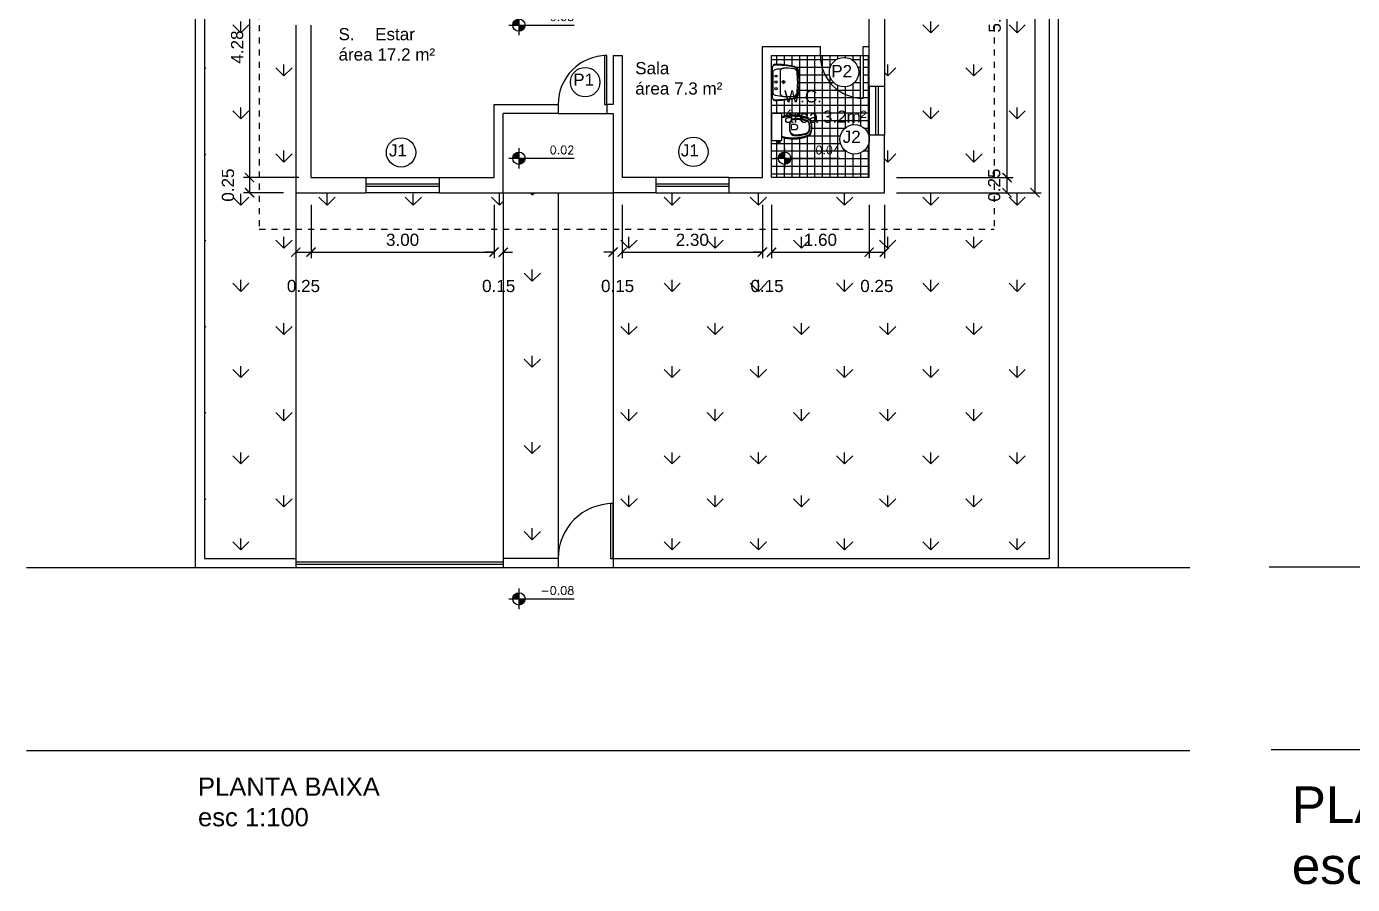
# Model space of a CAD drawing. Header units: inches. Extents: x -3 to 192, y -7 to 80.
# Drawn here: x 10.47 to 32.21, y 7.55 to 21.62 of the extents above; entities that cross this region are included whole.
import ezdxf
from ezdxf.enums import TextEntityAlignment as Align

# ---------------------------------------------------------------- set-up
doc = ezdxf.new("R2010")
doc.units = ezdxf.units.IN
doc.header["$LTSCALE"] = 0.001
doc.header["$MEASUREMENT"] = 0
doc.linetypes.add('HIDDEN2', pattern=[0.1875, 0.125, -0.0625])
for name, color, linetype in [('ESQUADRIAS', 3, 'Continuous'), ('HACHURA', 251, 'Continuous'), ('MOBILIÁRIO', 1, 'Continuous'), ('PAREDES', 4, 'Continuous'), ('PISO', 2, 'Continuous'), ('PROJEÇÕES', 253, 'HIDDEN2'), ('SIMBOLOS', 1, 'Continuous'), ('TEXTOS E COTAS', 251, 'Continuous'), ('VEGETAÇÃO', 90, 'Continuous')]:
    doc.layers.add(name, color=color, linetype=linetype)
doc.styles.add('1 100 ANATOÇÕES', font='arial.ttf', dxfattribs={"height": 0.2})
doc.styles.add('1 100 TITULOS', font='arial.ttf', dxfattribs={"height": 0.3})
doc.styles.add('1 200 TÍTULOS', font='arial.ttf', dxfattribs={"height": 0.6})
doc.styles.add('ROMANS', font='romans')
doc.styles.get("Standard").update_dxf_attribs({"font": 'arial.ttf'})
doc.dimstyles.new('1 100 COTAS', dxfattribs={"dimtxt": 0.2, "dimasz": 0.15, "dimexe": 0.1, "dimexo": 0.2, "dimgap": 0.1, "dimtad": 1, "dimzin": 0, "dimdsep": 46, "dimtxsty": 'Standard', "dimblk": 'ARCHTICK', "dimcen": 0.09, "dimadec": 0, "dimazin": 0, "dimtfac": 1, "dimtofl": 0, "dimtmove": 2, "dimatfit": 3, "dimfxl": 1, "dimtolj": 1, "dimtzin": 0, "dimarcsym": 0})
pattern_1 = [(90, (-56.72496, -61.91794), (-0.7071068, 0.7071068), [0.1875, -1.2267136]), (45, (-56.725, -61.9179), (-0.707107, 0.707107), [0.1875, -0.8125]), (135, (-56.725, -61.9179), (-0.707107, -0.707107), [0.1875, -0.8125])]

# ---------------------------------------------------------------- blocks, each defined once
blk = doc.blocks.new('VasoSanitario_planta')
for points in [[(-22.2, -10.9), (-22.2, -12), (-23.6, -12), (-23.6, -11.7), (-25.2, -11.7), (-25.2, -13.5), (-25.2, -15.3), (-23.6, -15.3), (-23.6, -15.1), (-22.2, -15.1), (-22.2, -16.9, 0.333509), (-21, -18.4, 0.059373), (-20.5, -18.5), (0, -18.5)], [(22.2, -10.9), (22.2, -3.2, 0.327853), (20.7, -1.5, 0.087637), (20.4, -1.5), (0, -1.5), (-20.4, -1.5, 0.087637), (-20.7, -1.5, 0.327853), (-22.2, -3.2), (-22.2, -10.9)], [(-16.7, -18.5, -0.003882), (-17.6, -22, 0.024258), (-19, -30, 0.02486), (-19.5, -35, 0.033324), (-19.4, -40, 0.02486), (-19.1, -44, 0.012268), (-18.4, -49, 0.015806), (-17.3, -54, 0.026699), (-15.7, -59, 0.021919), (-14.9, -61, 0.174675), (-10, -65.9, 0.045452), (-7, -66.8, 0.022856), (-5.7, -67.1, 0.041289), (-3, -67.5, 0.052091), (-2.3, -67.6, 0.04333), (0, -67.6, 0.04333), (2.3, -67.6, 0.052091), (3, -67.5, 0.041289), (5.7, -67.1, 0.022856), (7, -66.8, 0.045452), (10, -65.9, 0.174675), (14.9, -61, 0.021919), (15.7, -59, 0.026699), (17.3, -54, 0.015806), (18.4, -49, 0.012268), (19.1, -44, 0.02486), (19.4, -40, 0.033324), (19.5, -35, 0.02486), (19, -30, 0.024258), (17.6, -22, -0.003882), (16.7, -18.5)], [(15.5, -18.8, 0.003849), (16.5, -22.3, -0.027799), (18, -31.3, -0.018883), (18.3, -35.1, -0.033646), (18.2, -39.9, -0.016781), (18, -42.6, -0.015438), (17.2, -48.8, -0.023716), (15.4, -56.1, -0.013571), (14.6, -58.6, -0.02186), (13.9, -60.5, -0.173345), (9.5, -64.8, -0.045814), (6.7, -65.6, -0.024058), (5.5, -65.9, -0.042614), (2.9, -66.3, -0.066108), (2.3, -66.4, -0.047154), (0, -66.4, -0.047154), (-2.3, -66.4, -0.066108), (-2.9, -66.3, -0.042614), (-5.5, -65.9, -0.024058), (-6.7, -65.6, -0.045814), (-9.5, -64.8, -0.173345), (-13.9, -60.5, -0.02186), (-14.6, -58.6, -0.013571), (-15.4, -56.1, -0.023716), (-17.2, -48.8, -0.015438), (-18, -42.6, -0.016781), (-18.2, -39.9, -0.033646), (-18.3, -35.1, -0.018883), (-18, -31.3, -0.027799), (-16.5, -22.3, 0.003849), (-15.5, -18.8)], [(0, -18.5), (20.5, -18.5, 0.059373), (21, -18.4, 0.333509), (22.2, -16.9), (22.2, -15.1), (22.2, -12), (22.2, -10.9)]]:
    blk.add_lwpolyline(points, format="xyb")
for points in [[(-23.6, -12), (-23.6, -13.5), (-23.6, -15.1)], [(-22.2, -12), (-22.2, -15.1)]]:
    blk.add_lwpolyline(points)
for points in [[(0, -30.6, 0.041331), (-6.1, -31.1, 0.129345), (-10.4, -32.8, 0.234638), (-14, -40, 0.044666), (-13.2, -50.1, 0.031515), (-11.4, -58.1, 0.151063), (-9.5, -61.4, 0.148094), (-5.9, -63.4, 0.031073), (-4.5, -63.6, 0.035055), (0, -64.1, 0.035055), (4.5, -63.6, 0.031073), (5.9, -63.4, 0.148094), (9.5, -61.4, 0.151063), (11.4, -58.1, 0.031515), (13.2, -50.1, 0.044666), (14, -40, 0.234638), (10.4, -32.8, 0.129345), (6.1, -31.1, 0.041331)], [(0, -31.5, -0.041434), (5.9, -32, -0.129651), (9.8, -33.5, -0.234583), (13.2, -40.1, -0.044678), (12.3, -49.9, -0.031614), (10.6, -57.8, -0.152477), (8.9, -60.7, -0.148725), (5.6, -62.5, -0.031624), (4.3, -62.7, -0.035113), (0, -63.1, -0.035113), (-4.3, -62.7, -0.031624), (-5.6, -62.5, -0.148725), (-8.9, -60.7, -0.152477), (-10.6, -57.8, -0.031614), (-12.3, -49.9, -0.044678), (-13.2, -40.1, -0.234583), (-9.8, -33.5, -0.129651), (-5.9, -32, -0.041434)], [(-4, -40.6, 0.164444), (-3.2, -43, 0.245936), (0, -44.5, 0.245936), (3.2, -43, 0.164444), (4, -40.6), (4, -34.1, 0.108885), (-4, -34.1)]]:
    blk.add_lwpolyline(points, format="xyb", close=True)
blk = doc.blocks.new('Pia_Planta')
blk.add_line((-25.2, 0), (25.2, 0))
for points in [[(-25.2, 0, 0.411609), (-29.7, -3.6, 0.050169), (-26.2, -34.9, 0.03482), (-25.7, -36.7, 0.269359), (-17.9, -43.1, 0.079469), (17.9, -43.1, 0.269359)], [(-25.2, 0, 0.391636), (-28.5, -3.3, 0.05065), (-25.1, -34.6, 0.046576), (-24.4, -36.8, 0.252091), (-17.7, -42, 0.080492), (17.7, -42, 0.252091), (24.4, -36.8, 0.046576), (25.1, -34.6, 0.05065), (28.5, -3.3, 0.391636), (25.2, 0, 0.022867)], [(17.9, -43.1, 0.269359), (25.7, -36.7, 0.03482), (26.2, -34.9, 0.050169), (29.7, -3.6, 0.411609), (25.2, 0)], [(-23.2, -17.7, -0.035069), (-21.4, -4.7, -0.343125), (-16.7, -0.8), (0.7, -0.8), (16.7, -0.8, -0.343125), (21.4, -4.7, -0.035069), (23.2, -17.7)]]:
    blk.add_lwpolyline(points, format="xyb")
blk.add_lwpolyline([(17.2, -40, 0.038545), (17.7, -39.9, 0.286674), (22.4, -34.6, 0.05967), (23.2, -17.7, 0.383108), (17.2, -12.1), (0.7, -12.1), (-17.2, -12.1, 0.383108), (-23.2, -17.7, 0.05967), (-22.4, -34.6, 0.286674), (-17.7, -39.9, 0.038545), (-17.2, -40, 0.062705)], format="xyb", close=True)
for centre, radius in [((-10.3, -5.5), 1.75), ((0.7, -18), 2.25), ((0.7, -5.5), 1.75), ((0.7, -18), 1.18), ((10.3, -5.5), 1.75)]:
    blk.add_circle(centre, radius)
blk = doc.blocks.new('Cota002')
at = {"layer": 'SIMBOLOS'}
for p, q in [((-0.25, 0), (1.35, 0)), ((0, 0.25), (0, -0.25))]:
    blk.add_line(p, q, dxfattribs=at)
at = {"layer": 'SIMBOLOS', "const_width": 0.15}
for points in [[(0, 0.075, 0.414214), (-0.075, 0, 1)], [(0, -0.075, 0.414214), (0.075, 0, 1)]]:
    blk.add_lwpolyline(points, format="xyb", dxfattribs=at)
at = {"layer": 'SIMBOLOS'}
blk.add_circle((0, 0), 0.15, dxfattribs=at)
at = {"layer": 'SIMBOLOS', "color": 7, "style": 'ROMANS'}
blk.add_attdef('COTA', text='', height=0.2, dxfattribs=at).set_placement((1.35, 0.104), align=Align.RIGHT)
blk = doc.blocks.new('_ArchTick')
at = {"color": 0, "linetype": 'ByBlock', "const_width": 0.15}
blk.add_lwpolyline([(-0.5, -0.5), (0.5, 0.5)], dxfattribs=at)
blk = doc.blocks.new('*D24')
at = {"layer": 'Defpoints', "color": 0, "transparency": 16777216}
for p in [(24.539, 19.147), (26.549, 19.147), (24.539, 18.897)]:
    blk.add_point(p, dxfattribs=at)
at = {"layer": 'TEXTOS E COTAS', "color": 0, "lineweight": -2, "transparency": 16777216}
for p, q in [((24.739, 19.147), (26.649, 19.147)), ((26.549, 18.897), (26.549, 19.147)), ((24.739, 18.897), (26.649, 18.897))]:
    blk.add_line(p, q, dxfattribs=at)
at = {"layer": 'TEXTOS E COTAS', "color": 0, "lineweight": -2, "transparency": 16777216, "xscale": 0.15, "yscale": 0.15, "zscale": 0.15}
for p, rotation in [((26.549, 19.147), 90), ((26.549, 18.897), 270)]:
    blk.add_blockref('_ArchTick', p, dxfattribs=dict(at, rotation=rotation))
at = {"layer": 'TEXTOS E COTAS', "color": 0, "transparency": 16777216, "insert": (26.339, 19.022), "char_height": 0.2, "attachment_point": 5, "rotation": 90}
blk.add_mtext('\\A1;0.25', dxfattribs=at)
blk = doc.blocks.new('*D25')
at = {"layer": 'Defpoints', "color": 0, "transparency": 16777216}
for p in [(25.739, 24.446), (26.549, 24.446), (24.539, 19.147)]:
    blk.add_point(p, dxfattribs=at)
at = {"layer": 'TEXTOS E COTAS', "color": 0, "lineweight": -2, "transparency": 16777216}
for p, q in [((25.939, 24.446), (26.649, 24.446)), ((26.549, 19.147), (26.549, 24.446)), ((24.739, 19.147), (26.649, 19.147))]:
    blk.add_line(p, q, dxfattribs=at)
at = {"layer": 'TEXTOS E COTAS', "color": 0, "lineweight": -2, "transparency": 16777216, "xscale": 0.15, "yscale": 0.15, "zscale": 0.15}
for p, rotation in [((26.549, 24.446), 90), ((26.549, 19.147), 270)]:
    blk.add_blockref('_ArchTick', p, dxfattribs=dict(at, rotation=rotation))
at = {"layer": 'TEXTOS E COTAS', "color": 0, "transparency": 16777216, "insert": (26.347, 21.796), "char_height": 0.2, "attachment_point": 5, "rotation": 90}
blk.add_mtext('\\A1;5.30', dxfattribs=at)
blk = doc.blocks.new('*D35')
at = {"layer": 'Defpoints', "color": 0, "transparency": 16777216}
for p in [(25.739, 27.646), (27.008, 27.646), (24.539, 18.897)]:
    blk.add_point(p, dxfattribs=at)
at = {"layer": 'TEXTOS E COTAS', "color": 0, "lineweight": -2, "transparency": 16777216}
for p, q in [((25.939, 27.646), (27.108, 27.646)), ((27.008, 18.897), (27.008, 27.646)), ((24.739, 18.897), (27.108, 18.897))]:
    blk.add_line(p, q, dxfattribs=at)
at = {"layer": 'TEXTOS E COTAS', "color": 0, "lineweight": -2, "transparency": 16777216, "xscale": 0.15, "yscale": 0.15, "zscale": 0.15}
for p, rotation in [((27.008, 27.646), 90), ((27.008, 18.897), 270)]:
    blk.add_blockref('_ArchTick', p, dxfattribs=dict(at, rotation=rotation))
at = {"layer": 'TEXTOS E COTAS', "color": 0, "transparency": 16777216, "insert": (26.806, 23.271), "char_height": 0.2, "attachment_point": 5, "rotation": 90}
blk.add_mtext('\\A1;8.75', dxfattribs=at)
blk = doc.blocks.new('*D37')
at = {"layer": 'Defpoints', "color": 0, "transparency": 16777216}
for p in [(14.889, 23.427), (14.129, 19.147), (15.139, 19.147)]:
    blk.add_point(p, dxfattribs=at)
at = {"layer": 'TEXTOS E COTAS', "color": 0, "lineweight": -2, "transparency": 16777216}
for p, q in [((14.689, 23.427), (14.029, 23.427)), ((14.129, 23.427), (14.129, 19.147)), ((14.939, 19.147), (14.029, 19.147))]:
    blk.add_line(p, q, dxfattribs=at)
at = {"layer": 'TEXTOS E COTAS', "color": 0, "lineweight": -2, "transparency": 16777216, "xscale": 0.15, "yscale": 0.15, "zscale": 0.15}
for p, rotation in [((14.129, 23.427), 90), ((14.129, 19.147), 270)]:
    blk.add_blockref('_ArchTick', p, dxfattribs=dict(at, rotation=rotation))
at = {"layer": 'TEXTOS E COTAS', "color": 0, "transparency": 16777216, "insert": (13.927, 21.287), "char_height": 0.2, "attachment_point": 5, "rotation": 90}
blk.add_mtext('\\A1;4.28', dxfattribs=at)
blk = doc.blocks.new('*D38')
at = {"layer": 'Defpoints', "color": 0, "transparency": 16777216}
for p in [(15.139, 19.147), (14.129, 18.897), (14.889, 18.897)]:
    blk.add_point(p, dxfattribs=at)
at = {"layer": 'TEXTOS E COTAS', "color": 0, "lineweight": -2, "transparency": 16777216}
for p, q in [((14.939, 19.147), (14.029, 19.147)), ((14.129, 19.147), (14.129, 18.897)), ((14.689, 18.897), (14.029, 18.897))]:
    blk.add_line(p, q, dxfattribs=at)
at = {"layer": 'TEXTOS E COTAS', "color": 0, "lineweight": -2, "transparency": 16777216, "xscale": 0.15, "yscale": 0.15, "zscale": 0.15}
for p, rotation in [((14.129, 19.147), 90), ((14.129, 18.897), 270)]:
    blk.add_blockref('_ArchTick', p, dxfattribs=dict(at, rotation=rotation))
at = {"layer": 'TEXTOS E COTAS', "color": 0, "transparency": 16777216, "insert": (13.777, 19.022), "char_height": 0.2, "attachment_point": 5, "rotation": 90}
blk.add_mtext('\\A1;0.25', dxfattribs=at)
blk = doc.blocks.new('*D39')
at = {"layer": 'Defpoints', "color": 0, "transparency": 16777216}
for p in [(14.889, 18.897), (15.139, 18.897), (15.139, 17.922)]:
    blk.add_point(p, dxfattribs=at)
at = {"layer": 'TEXTOS E COTAS', "color": 0, "lineweight": -2, "transparency": 16777216}
for p, q in [((14.889, 18.697), (14.889, 17.822)), ((15.139, 18.697), (15.139, 17.822)), ((14.889, 17.922), (15.139, 17.922))]:
    blk.add_line(p, q, dxfattribs=at)
at = {"layer": 'TEXTOS E COTAS', "color": 0, "lineweight": -2, "transparency": 16777216, "xscale": 0.15, "yscale": 0.15, "zscale": 0.15, "rotation": 180}
blk.add_blockref('_ArchTick', (14.889, 17.922), dxfattribs=at)
at = {"layer": 'TEXTOS E COTAS', "color": 0, "lineweight": -2, "transparency": 16777216, "xscale": 0.15, "yscale": 0.15, "zscale": 0.15}
blk.add_blockref('_ArchTick', (15.139, 17.922), dxfattribs=at)
at = {"layer": 'TEXTOS E COTAS', "color": 0, "transparency": 16777216, "insert": (15.014, 17.366), "char_height": 0.2, "attachment_point": 5}
blk.add_mtext('\\A1;0.25', dxfattribs=at)
blk = doc.blocks.new('*D40')
at = {"layer": 'Defpoints', "color": 0, "transparency": 16777216}
for p in [(15.139, 18.897), (18.139, 18.897), (18.139, 17.922)]:
    blk.add_point(p, dxfattribs=at)
at = {"layer": 'TEXTOS E COTAS', "color": 0, "lineweight": -2, "transparency": 16777216}
for p, q in [((15.139, 18.697), (15.139, 17.822)), ((18.139, 18.697), (18.139, 17.822)), ((15.139, 17.922), (18.139, 17.922))]:
    blk.add_line(p, q, dxfattribs=at)
at = {"layer": 'TEXTOS E COTAS', "color": 0, "lineweight": -2, "transparency": 16777216, "xscale": 0.15, "yscale": 0.15, "zscale": 0.15, "rotation": 180}
blk.add_blockref('_ArchTick', (15.139, 17.922), dxfattribs=at)
at = {"layer": 'TEXTOS E COTAS', "color": 0, "lineweight": -2, "transparency": 16777216, "xscale": 0.15, "yscale": 0.15, "zscale": 0.15}
blk.add_blockref('_ArchTick', (18.139, 17.922), dxfattribs=at)
at = {"layer": 'TEXTOS E COTAS', "color": 0, "transparency": 16777216, "insert": (16.639, 18.124), "char_height": 0.2, "attachment_point": 5}
blk.add_mtext('\\A1;3.00', dxfattribs=at)
blk = doc.blocks.new('*D41')
at = {"layer": 'Defpoints', "color": 0, "transparency": 16777216}
for p in [(18.139, 18.897), (18.289, 18.897), (18.289, 17.922)]:
    blk.add_point(p, dxfattribs=at)
at = {"layer": 'TEXTOS E COTAS', "color": 0, "lineweight": -2, "transparency": 16777216}
for p, q in [((18.139, 18.697), (18.139, 17.822)), ((18.289, 18.697), (18.289, 17.822)), ((18.139, 17.922), (17.989, 17.922)), ((18.289, 17.922), (18.439, 17.922))]:
    blk.add_line(p, q, dxfattribs=at)
at = {"layer": 'TEXTOS E COTAS', "color": 0, "lineweight": -2, "transparency": 16777216, "xscale": 0.15, "yscale": 0.15, "zscale": 0.15}
blk.add_blockref('_ArchTick', (18.139, 17.922), dxfattribs=at)
at = {"layer": 'TEXTOS E COTAS', "color": 0, "lineweight": -2, "transparency": 16777216, "xscale": 0.15, "yscale": 0.15, "zscale": 0.15, "rotation": 180}
blk.add_blockref('_ArchTick', (18.289, 17.922), dxfattribs=at)
at = {"layer": 'TEXTOS E COTAS', "color": 0, "transparency": 16777216, "insert": (18.214, 17.366), "char_height": 0.2, "attachment_point": 5}
blk.add_mtext('\\A1;0.15', dxfattribs=at)
blk = doc.blocks.new('*D42')
at = {"layer": 'Defpoints', "color": 0, "transparency": 16777216}
for p in [(20.089, 18.897), (20.239, 18.897), (20.089, 17.922)]:
    blk.add_point(p, dxfattribs=at)
at = {"layer": 'TEXTOS E COTAS', "color": 0, "lineweight": -2, "transparency": 16777216}
for p, q in [((20.089, 18.697), (20.089, 17.822)), ((20.239, 18.697), (20.239, 17.822)), ((20.089, 17.922), (19.939, 17.922)), ((20.239, 17.922), (20.389, 17.922))]:
    blk.add_line(p, q, dxfattribs=at)
at = {"layer": 'TEXTOS E COTAS', "color": 0, "lineweight": -2, "transparency": 16777216, "xscale": 0.15, "yscale": 0.15, "zscale": 0.15}
blk.add_blockref('_ArchTick', (20.089, 17.922), dxfattribs=at)
at = {"layer": 'TEXTOS E COTAS', "color": 0, "lineweight": -2, "transparency": 16777216, "xscale": 0.15, "yscale": 0.15, "zscale": 0.15, "rotation": 180}
blk.add_blockref('_ArchTick', (20.239, 17.922), dxfattribs=at)
at = {"layer": 'TEXTOS E COTAS', "color": 0, "transparency": 16777216, "insert": (20.164, 17.366), "char_height": 0.2, "attachment_point": 5}
blk.add_mtext('\\A1;0.15', dxfattribs=at)
blk = doc.blocks.new('*D43')
at = {"layer": 'Defpoints', "color": 0, "transparency": 16777216}
for p in [(20.089, 18.897), (20.239, 18.897), (20.239, 17.922)]:
    blk.add_point(p, dxfattribs=at)
at = {"layer": 'TEXTOS E COTAS', "color": 0, "lineweight": -2, "transparency": 16777216}
for p, q in [((20.089, 18.697), (20.089, 17.822)), ((20.239, 18.697), (20.239, 17.822)), ((20.089, 17.922), (19.939, 17.922)), ((20.239, 17.922), (20.389, 17.922))]:
    blk.add_line(p, q, dxfattribs=at)
at = {"layer": 'TEXTOS E COTAS', "color": 0, "lineweight": -2, "transparency": 16777216, "xscale": 0.15, "yscale": 0.15, "zscale": 0.15}
blk.add_blockref('_ArchTick', (20.089, 17.922), dxfattribs=at)
at = {"layer": 'TEXTOS E COTAS', "color": 0, "lineweight": -2, "transparency": 16777216, "xscale": 0.15, "yscale": 0.15, "zscale": 0.15, "rotation": 180}
blk.add_blockref('_ArchTick', (20.239, 17.922), dxfattribs=at)
at = {"layer": 'TEXTOS E COTAS', "color": 0, "transparency": 16777216, "insert": (20.164, 17.366), "char_height": 0.2, "attachment_point": 5}
blk.add_mtext('\\A1;0.15', dxfattribs=at)
blk = doc.blocks.new('*D44')
at = {"layer": 'Defpoints', "color": 0, "transparency": 16777216}
for p in [(20.239, 18.897), (22.539, 18.897), (22.539, 17.922)]:
    blk.add_point(p, dxfattribs=at)
at = {"layer": 'TEXTOS E COTAS', "color": 0, "lineweight": -2, "transparency": 16777216}
for p, q in [((20.239, 18.697), (20.239, 17.822)), ((22.539, 18.697), (22.539, 17.822)), ((20.239, 17.922), (22.539, 17.922))]:
    blk.add_line(p, q, dxfattribs=at)
at = {"layer": 'TEXTOS E COTAS', "color": 0, "lineweight": -2, "transparency": 16777216, "xscale": 0.15, "yscale": 0.15, "zscale": 0.15, "rotation": 180}
blk.add_blockref('_ArchTick', (20.239, 17.922), dxfattribs=at)
at = {"layer": 'TEXTOS E COTAS', "color": 0, "lineweight": -2, "transparency": 16777216, "xscale": 0.15, "yscale": 0.15, "zscale": 0.15}
blk.add_blockref('_ArchTick', (22.539, 17.922), dxfattribs=at)
at = {"layer": 'TEXTOS E COTAS', "color": 0, "transparency": 16777216, "insert": (21.389, 18.124), "char_height": 0.2, "attachment_point": 5}
blk.add_mtext('\\A1;2.30', dxfattribs=at)
blk = doc.blocks.new('*D45')
at = {"layer": 'Defpoints', "color": 0, "transparency": 16777216}
for p in [(22.539, 18.897), (22.689, 18.897), (22.689, 17.922)]:
    blk.add_point(p, dxfattribs=at)
at = {"layer": 'TEXTOS E COTAS', "color": 0, "lineweight": -2, "transparency": 16777216}
for p, q in [((22.539, 18.697), (22.539, 17.822)), ((22.689, 18.697), (22.689, 17.822)), ((22.539, 17.922), (22.389, 17.922)), ((22.689, 17.922), (22.839, 17.922))]:
    blk.add_line(p, q, dxfattribs=at)
at = {"layer": 'TEXTOS E COTAS', "color": 0, "lineweight": -2, "transparency": 16777216, "xscale": 0.15, "yscale": 0.15, "zscale": 0.15}
blk.add_blockref('_ArchTick', (22.539, 17.922), dxfattribs=at)
at = {"layer": 'TEXTOS E COTAS', "color": 0, "lineweight": -2, "transparency": 16777216, "xscale": 0.15, "yscale": 0.15, "zscale": 0.15, "rotation": 180}
blk.add_blockref('_ArchTick', (22.689, 17.922), dxfattribs=at)
at = {"layer": 'TEXTOS E COTAS', "color": 0, "transparency": 16777216, "insert": (22.614, 17.366), "char_height": 0.2, "attachment_point": 5}
blk.add_mtext('\\A1;0.15', dxfattribs=at)
blk = doc.blocks.new('*D46')
at = {"layer": 'Defpoints', "color": 0, "transparency": 16777216}
for p in [(22.689, 18.897), (24.289, 18.897), (24.289, 17.922)]:
    blk.add_point(p, dxfattribs=at)
at = {"layer": 'TEXTOS E COTAS', "color": 0, "lineweight": -2, "transparency": 16777216}
for p, q in [((22.689, 18.697), (22.689, 17.822)), ((24.289, 18.697), (24.289, 17.822)), ((22.689, 17.922), (24.289, 17.922))]:
    blk.add_line(p, q, dxfattribs=at)
at = {"layer": 'TEXTOS E COTAS', "color": 0, "lineweight": -2, "transparency": 16777216, "xscale": 0.15, "yscale": 0.15, "zscale": 0.15, "rotation": 180}
blk.add_blockref('_ArchTick', (22.689, 17.922), dxfattribs=at)
at = {"layer": 'TEXTOS E COTAS', "color": 0, "lineweight": -2, "transparency": 16777216, "xscale": 0.15, "yscale": 0.15, "zscale": 0.15}
blk.add_blockref('_ArchTick', (24.289, 17.922), dxfattribs=at)
at = {"layer": 'TEXTOS E COTAS', "color": 0, "transparency": 16777216, "insert": (23.489, 18.124), "char_height": 0.2, "attachment_point": 5}
blk.add_mtext('\\A1;1.60', dxfattribs=at)
blk = doc.blocks.new('*D47')
at = {"layer": 'Defpoints', "color": 0, "transparency": 16777216}
for p in [(24.289, 18.897), (24.539, 18.897), (24.539, 17.922)]:
    blk.add_point(p, dxfattribs=at)
at = {"layer": 'TEXTOS E COTAS', "color": 0, "lineweight": -2, "transparency": 16777216}
for p, q in [((24.289, 18.697), (24.289, 17.822)), ((24.539, 18.697), (24.539, 17.822)), ((24.289, 17.922), (24.539, 17.922))]:
    blk.add_line(p, q, dxfattribs=at)
at = {"layer": 'TEXTOS E COTAS', "color": 0, "lineweight": -2, "transparency": 16777216, "xscale": 0.15, "yscale": 0.15, "zscale": 0.15, "rotation": 180}
blk.add_blockref('_ArchTick', (24.289, 17.922), dxfattribs=at)
at = {"layer": 'TEXTOS E COTAS', "color": 0, "lineweight": -2, "transparency": 16777216, "xscale": 0.15, "yscale": 0.15, "zscale": 0.15}
blk.add_blockref('_ArchTick', (24.539, 17.922), dxfattribs=at)
at = {"layer": 'TEXTOS E COTAS', "color": 0, "transparency": 16777216, "insert": (24.414, 17.366), "char_height": 0.2, "attachment_point": 5}
blk.add_mtext('\\A1;0.25', dxfattribs=at)

msp = doc.modelspace()

# ---------------------------------------------------------------- hatches: boundary and pattern name
at = {"layer": 'HACHURA'}
h = msp.add_hatch(dxfattribs=at)
h.set_pattern_fill('ANSI37', color=8, angle=45)
h.set_pattern_definition([(90, (-56.72496, -61.91794), (-0.125, 0), []), (180, (-56.72496, -61.91794), (-1e-17, -0.125), [])])
h.paths.add_polyline_path([(24.149, 21.147), (23.489, 21.147, 0.397565), (24.149, 20.448)], flags=17)
h.paths.add_polyline_path([(23.636, 20.875, -1), (24.118, 20.875, -1)], flags=16)
h.paths.add_polyline_path([(23.489, 21.147), (22.689, 21.147), (22.689, 20.178, -0.087637), (22.69, 20.181, -0.327853), (22.706, 20.196), (22.783, 20.196), (22.794, 20.196), (22.825, 20.196), (22.843, 20.196, -0.40974), (22.859, 20.18), (22.859, 20.141, 0.003882), (22.894, 20.15, -0.024258), (22.974, 20.164, -0.02486), (23.024, 20.168, -0.033324), (23.074, 20.168, -0.02486), (23.114, 20.165, -0.012268), (23.164, 20.158, -0.015806), (23.214, 20.146, -0.026699), (23.264, 20.131, -0.021919), (23.284, 20.123, -0.174675), (23.333, 20.074, -0.045452), (23.342, 20.044, -0.022856), (23.346, 20.031, -0.041289), (23.35, 20.004, -0.052091), (23.35, 19.997, -0.04333), (23.35, 19.974, -0.04333), (23.35, 19.951, -0.052091), (23.35, 19.944, -0.041289), (23.346, 19.917, -0.022856), (23.342, 19.904, -0.045452), (23.333, 19.874, -0.174675), (23.284, 19.824, -0.021919), (23.264, 19.817, -0.026699), (23.214, 19.801, -0.015806), (23.164, 19.79, -0.012268), (23.114, 19.783, -0.02486), (23.074, 19.78, -0.033324), (23.024, 19.779, -0.02486), (22.974, 19.783, -0.024258), (22.894, 19.797, 0.003882), (22.859, 19.807), (22.859, 19.769, -0.418702), (22.843, 19.752), (22.825, 19.752), (22.825, 19.738), (22.827, 19.738), (22.827, 19.722), (22.809, 19.722), (22.791, 19.722), (22.791, 19.738), (22.794, 19.752), (22.783, 19.752), (22.71, 19.752, -0.384352), (22.69, 19.767, -0.047508), (22.689, 19.769), (22.689, 19.147), (24.289, 19.147), (24.289, 19.744, -0.942343), (23.81, 19.773, -0.942343), (24.289, 19.801), (24.289, 19.847), (24.289, 20.647), (24.289, 21.147), (24.189, 21.147), (24.189, 20.447), (24.149, 20.447), (24.149, 20.448, -0.397565)])
h.paths.add_polyline_path([(23.138, 20.529, -0.273158), (23.073, 20.45, -0.03482), (23.055, 20.444, -0.050169), (22.743, 20.41, -0.411609), (22.706, 20.455), (22.706, 20.958, -0.411609), (22.743, 21.003, -0.050169), (23.055, 20.969, -0.03482), (23.073, 20.964, -0.273158), (23.138, 20.884, -0.078831)], flags=16)
h.paths.add_polyline_path([(23.106, 20.534, -0.041251), (23.105, 20.53, -0.287497), (23.053, 20.483, -0.059599), (22.883, 20.475, -0.034455), (22.755, 20.492, -0.356224), (22.715, 20.54), (22.715, 20.714), (22.715, 20.872, -0.366873), (22.755, 20.921, -0.034455), (22.883, 20.939, -0.059599), (23.053, 20.93, -0.2987), (23.106, 20.881, -0.06299)], flags=0)
h.paths.add_polyline_path([(22.909, 20.714, -1), (22.864, 20.714, -1)], flags=0)
h.paths.add_polyline_path([(22.875, 20.714, -1), (22.898, 20.714, -1)], flags=0)
h.paths.add_polyline_path([(22.744, 20.809, -1), (22.779, 20.809, -1)], flags=0)
h.paths.add_polyline_path([(22.744, 20.714, -1), (22.779, 20.714, -1)], flags=0)
h.paths.add_polyline_path([(22.779, 20.604, -1), (22.744, 20.604, -1)], flags=0)
h.paths.add_polyline_path([(23.003, 19.462, -1), (22.802, 19.462, -1)], flags=16)
h.paths.add_polyline_path([(22.903, 19.462), (22.953, 19.462, -0.414214), (22.903, 19.412), (22.903, 19.462), (22.852, 19.462, -0.414214), (22.903, 19.513)], flags=0)
h.paths.add_polyline_path([(23.595, 20.682), (24.037, 20.682), (24.037, 21.094), (23.595, 21.094)], flags=24)
h.paths.add_polyline_path([(23.36, 19.499), (23.843, 19.499), (23.843, 19.7), (23.36, 19.7)], flags=24)
h.paths.add_polyline_path([(22.834, 19.931), (24.285, 19.931), (24.285, 20.677), (22.834, 20.677)], flags=25)
at = {"layer": 'VEGETAÇÃO'}
h = msp.add_hatch(dxfattribs=at)
h.set_pattern_fill('GRASS', color=3)
h.set_pattern_definition(pattern_1)
h.paths.add_polyline_path([(26.339, 23.547), (24.539, 23.547), (24.539, 22.746), (24.539, 20.647), (24.539, 19.847), (24.539, 18.897), (21.989, 18.897), (20.789, 18.897), (20.089, 18.897), (20.089, 18.297), (26.339, 18.297)])
h.paths.add_polyline_path([(18.289, 18.897), (17.239, 18.897), (16.039, 18.897), (14.889, 18.897), (14.889, 18.297), (18.289, 18.297)])
h.paths.add_polyline_path([(14.889, 21.647), (14.889, 22.847), (14.889, 23.347), (14.889, 23.427), (14.889, 23.547), (14.289, 23.547), (14.289, 18.297), (14.889, 18.297), (14.889, 18.897), (14.889, 19.147)])
h.paths.add_polyline_path([(22.539, 27.646), (25.739, 27.646), (25.739, 26.646), (25.739, 25.446), (25.739, 24.446), (24.539, 24.446), (24.539, 23.946), (24.539, 23.547), (26.339, 23.547), (26.339, 28.246), (14.289, 28.246), (14.289, 23.547), (14.889, 23.547), (14.889, 25.947), (14.889, 26.027), (16.889, 26.027), (16.889, 25.947), (16.889, 25.446), (17.864, 25.446), (19.064, 25.446), (20.689, 25.446), (21.889, 25.446), (22.539, 25.446)])
h.paths.add_polyline_path([(18.478, 25.737, -1), (17.997, 25.737, -1)], flags=16)
h.paths.add_polyline_path([(15.139, 27.396), (14.889, 27.396), (14.889, 27.646), (15.139, 27.646)], flags=16)
h.paths.add_polyline_path([(26.547, 24.249), (26.547, 24.892), (26.135, 24.892), (26.135, 24.249)], flags=9)
h.paths.add_polyline_path([(26.555, 25.726), (26.555, 26.37), (26.143, 26.37), (26.143, 25.726)], flags=9)
h.paths.add_polyline_path([(26.603, 27.199), (26.603, 27.842), (26.19, 27.842), (26.19, 27.199)], flags=9)
h.paths.add_polyline_path([(17.981, 25.562), (18.376, 25.562), (18.376, 25.974), (17.981, 25.974)], flags=24)
h = msp.add_hatch(dxfattribs=at)
h.set_pattern_fill('GRASS', color=3)
h.set_pattern_definition(pattern_1)
h.paths.add_polyline_path([(27.239, 23.547), (26.339, 23.547), (26.339, 18.297), (20.089, 18.297), (20.089, 12.897), (27.239, 12.897)])
h.paths.add_polyline_path([(14.889, 18.297), (14.289, 18.297), (14.289, 23.547), (13.389, 23.547), (13.389, 12.897), (14.889, 12.897)])
h.paths.add_polyline_path([(26.547, 18.7), (26.547, 19.343), (26.135, 19.343), (26.135, 18.7)], flags=24)
h.paths.add_polyline_path([(26.555, 21.475), (26.555, 22.119), (26.142, 22.119), (26.142, 21.475)], flags=24)
h.paths.add_polyline_path([(27.014, 22.949), (27.014, 23.593), (26.601, 23.593), (26.601, 22.949)], flags=9)
h.paths.add_polyline_path([(19.842, 17.158), (20.486, 17.158), (20.486, 17.57), (19.842, 17.57)], flags=25)
h.paths.add_polyline_path([(19.842, 17.158), (20.486, 17.158), (20.486, 17.57), (19.842, 17.57)], flags=25)
h.paths.add_polyline_path([(21.07, 17.917), (21.714, 17.917), (21.714, 18.329), (21.07, 18.329)], flags=24)
h.paths.add_polyline_path([(22.292, 17.158), (22.936, 17.158), (22.936, 17.57), (22.292, 17.57)], flags=24)
h.paths.add_polyline_path([(23.159, 17.917), (23.803, 17.917), (23.803, 18.329), (23.159, 18.329)], flags=24)
h.paths.add_polyline_path([(24.092, 17.158), (24.736, 17.158), (24.736, 17.57), (24.092, 17.57)], flags=24)
h.paths.add_polyline_path([(14.134, 20.969), (14.134, 21.613), (13.722, 21.613), (13.722, 20.969)], flags=24)
h.paths.add_polyline_path([(13.984, 18.7), (13.984, 19.343), (13.572, 19.343), (13.572, 18.7)], flags=24)
h.paths.add_polyline_path([(14.692, 17.158), (15.336, 17.158), (15.336, 17.57), (14.692, 17.57)], flags=9)
h = msp.add_hatch(dxfattribs=at)
h.set_pattern_fill('GRASS', color=3)
h.set_pattern_definition([(90, (-12.3485, -24.97956), (-0.707107, 0.707107), [0.1875, -1.226714]), (45, (-12.3485, -24.9796), (-0.707107, 0.707107), [0.1875, -0.8125]), (135, (-12.3485, -24.9796), (-0.707107, -0.707107), [0.1875, -0.8125])])
h.paths.add_polyline_path([(18.289, 12.897), (19.189, 12.897), (19.189, 18.897), (18.289, 18.897)])

# ---------------------------------------------------------------- linework, layer by layer
at = {"layer": 'ESQUADRIAS'}
for p, q in [((19.989, 21.147), (19.949, 21.147)), ((19.949, 21.147), (19.949, 20.347)), ((19.989, 20.347), (19.989, 21.147)), ((24.149, 20.447), (24.149, 21.147)), ((24.149, 21.147), (24.189, 21.147)), ((24.189, 21.147), (24.189, 20.447)), ((24.189, 20.447), (24.149, 20.447)), ((19.949, 20.347), (19.989, 20.347)), ((16.039, 19.042), (17.239, 19.042)), ((16.039, 19.002), (17.239, 19.002)), ((20.789, 19.042), (21.989, 19.042)), ((20.789, 19.002), (21.989, 19.002)), ((20.089, 13.797), (20.049, 13.797)), ((20.049, 13.797), (20.049, 12.897)), ((20.089, 12.897), (20.089, 13.797)), ((14.889, 12.842), (18.289, 12.842)), ((20.049, 12.897), (20.089, 12.897)), ((14.889, 12.802), (18.289, 12.802))]:
    msp.add_line(p, q, dxfattribs=at)
at = {"layer": 'ESQUADRIAS', "color": 2}
msp.add_line((23.489, 21.147), (24.149, 21.147), dxfattribs=at)
at = {"layer": 'ESQUADRIAS', "color": 3}
for p, q in [((24.394, 20.647), (24.394, 19.847)), ((24.434, 20.647), (24.434, 19.847))]:
    msp.add_line(p, q, dxfattribs=at)
at = {"layer": 'PAREDES'}
for p, q in [((13.239, 37.796), (13.239, 12.747)), ((13.389, 37.646), (13.389, 12.897)), ((27.239, 37.646), (27.239, 12.897)), ((27.389, 37.796), (27.389, 12.747)), ((24.289, 20.647), (24.289, 24.446)), ((24.539, 22.746), (24.539, 20.647)), ((14.889, 21.647), (14.889, 19.147)), ((15.139, 19.147), (15.139, 21.647)), ((20.089, 21.147), (20.239, 21.147)), ((20.089, 21.147), (20.089, 20.347)), ((20.239, 21.147), (20.239, 19.147)), ((22.539, 19.147), (22.539, 21.297)), ((22.539, 21.297), (23.489, 21.297)), ((22.689, 19.147), (22.689, 21.147)), ((22.689, 21.147), (23.489, 21.147)), ((23.489, 21.147), (23.489, 21.297)), ((24.189, 21.147), (24.189, 21.297)), ((24.189, 21.297), (24.289, 21.297)), ((24.189, 21.147), (24.289, 21.147)), ((24.289, 20.647), (24.539, 20.647)), ((18.139, 19.147), (18.139, 20.347)), ((18.139, 20.347), (19.189, 20.347)), ((19.189, 20.347), (19.189, 20.197)), ((20.089, 20.347), (19.989, 20.347)), ((19.989, 20.347), (19.989, 20.197)), ((18.289, 18.897), (18.289, 20.197)), ((19.189, 20.197), (18.289, 20.197)), ((19.989, 20.197), (20.089, 20.197)), ((20.089, 20.197), (20.089, 18.897)), ((24.289, 19.147), (24.289, 19.847)), ((24.289, 19.847), (24.539, 19.847)), ((24.539, 18.897), (24.539, 19.847)), ((14.889, 19.147), (14.889, 18.897)), ((15.139, 19.147), (16.039, 19.147)), ((16.039, 19.147), (16.039, 18.897)), ((17.239, 19.147), (18.139, 19.147)), ((17.239, 19.147), (17.239, 18.897)), ((20.789, 19.147), (20.239, 19.147)), ((20.789, 19.147), (20.789, 18.897)), ((21.989, 19.147), (22.539, 19.147)), ((21.989, 19.147), (21.989, 18.897)), ((24.289, 19.147), (22.689, 19.147)), ((14.889, 18.897), (16.039, 18.897)), ((17.239, 18.897), (18.289, 18.897)), ((20.789, 18.897), (20.089, 18.897)), ((21.989, 18.897), (24.539, 18.897)), ((13.389, 12.897), (14.889, 12.897)), ((14.889, 12.897), (14.889, 12.747)), ((18.289, 12.897), (18.289, 12.747)), ((19.189, 12.897), (18.289, 12.897)), ((19.189, 12.897), (19.189, 12.747)), ((20.089, 12.897), (20.089, 12.747)), ((20.089, 12.897), (27.239, 12.897)), ((13.239, 12.747), (14.889, 12.747)), ((18.289, 12.747), (19.189, 12.747)), ((20.089, 12.747), (27.389, 12.747))]:
    msp.add_line(p, q, dxfattribs=at)
at = {"layer": 'PAREDES', "color": 2}
for p, q in [((24.289, 20.647), (24.289, 19.847)), ((24.539, 20.647), (24.539, 19.847)), ((16.039, 19.147), (17.239, 19.147)), ((21.989, 19.147), (20.789, 19.147)), ((17.239, 18.897), (16.039, 18.897)), ((20.789, 18.897), (21.989, 18.897))]:
    msp.add_line(p, q, dxfattribs=at)
at = {"layer": 'PISO'}
for p, q in [((19.189, 20.197), (19.189, 20.196)), ((19.189, 20.196), (19.989, 20.197)), ((18.289, 18.897), (20.089, 18.897)), ((10.473, 12.747), (29.544, 12.747)), ((30.845, 12.762), (49.915, 12.762)), ((10.473, 9.747), (29.544, 9.747)), ((30.878, 9.762), (49.948, 9.762))]:
    msp.add_line(p, q, dxfattribs=at)
at = {"layer": 'PISO', "color": 1}
for p, q in [((14.889, 18.897), (14.889, 12.897)), ((18.289, 18.897), (18.289, 12.897)), ((19.189, 18.897), (19.189, 12.897)), ((20.089, 18.897), (20.089, 12.897))]:
    msp.add_line(p, q, dxfattribs=at)
at = {"layer": 'PISO'}
for centre, radius, start, end in [((19.989, 20.347), 0.8, 90, 180), ((24.189, 21.147), 0.7, 180, 270), ((20.089, 12.897), 0.9, 90, 180)]:
    msp.add_arc(centre, radius, start, end, dxfattribs=at)
at = {"layer": 'PROJEÇÕES'}
for p, q in [((14.289, 28.246), (14.289, 18.297)), ((26.339, 28.246), (26.339, 18.297)), ((14.289, 18.297), (26.339, 18.297))]:
    msp.add_line(p, q, dxfattribs=at)
at = {"layer": 'SIMBOLOS'}
for centre in [(23.877, 20.875), (19.632, 20.711), (24.05, 19.773), (16.614, 19.558), (21.407, 19.568)]:
    msp.add_circle(centre, 0.241, dxfattribs=at)

# ---------------------------------------------------------------- block references
at = {"xscale": 0.6720165533574435, "yscale": 0.6720165533574435, "zscale": 0.6720165533574435}
for p, values in [((18.547, 21.648), {'COTA': '0.05'}), ((18.547, 19.462), {'COTA': '0.02'}), ((22.903, 19.462), {'COTA': '0.04'}), ((18.547, 12.234), {'COTA': '-0.08'})]:
    msp.add_blockref('Cota002', p, dxfattribs=at).add_auto_attribs(values)
at = {"layer": 'MOBILIÁRIO', "xscale": 0.01, "yscale": 0.01, "zscale": 0.01, "rotation": 90}
for name, p in [('Pia_Planta', (22.706, 20.707)), ('VasoSanitario_planta', (22.674, 19.974))]:
    msp.add_blockref(name, p, dxfattribs=at)

# ---------------------------------------------------------------- texts
at = {"layer": 'TEXTOS E COTAS', "attachment_point": 1}
for s, width, gutter_width, insert, char_height, style in [('\\pi-0.6,l0.8,t0.8;S.^IEstar\\Párea 17.2 m²', 2.80604, 1, (15.389, 21.599), 0.2, '1 100 ANATOÇÕES'), ('Sala\\Párea 7.3 m²', 1.79324, 10, (20.453, 21.041), 0.2, '1 100 ANATOÇÕES'), ('W.C.\\Párea 3.2m²', 1.81286, 1, (22.894, 20.578), 0.2, '1 100 ANATOÇÕES'), ('PLANTA BAIXA\\Pesc 1:100', 3.58518, 10, (13.285, 9.303), 0.3, '1 100 TITULOS'), ('PLANTA DE IMPLANTAÇÃO\\Pesc 1:200', 11.08134, 10, (31.218, 9.157), 0.6, '1 200 TÍTULOS')]:
    msp.add_mtext_dynamic_manual_height_columns(s, width=width, gutter_width=gutter_width, heights=[0], dxfattribs=dict(at, insert=insert, char_height=char_height, style=style))
at = {"layer": 'TEXTOS E COTAS', "char_height": 0.2, "attachment_point": 1}
for s, width, insert in [('P2', 0.41274, (23.667, 20.992)), ('P1', 0.36026, (19.436, 20.851)), ('J2', 0.36009, (23.855, 19.914)), ('J1', 0.36473, (16.415, 19.692)), ('J1', 0.37112, (21.201, 19.692))]:
    msp.add_mtext_dynamic_manual_height_columns(s, width=width, gutter_width=1, heights=[0], dxfattribs=dict(at, insert=insert))

# ---------------------------------------------------------------- dimensions: what is measured, and where the dimension line sits
at = {"layer": 'TEXTOS E COTAS'}
for base, p1, p2, picture, middle in [((27.008, 27.646), (24.539, 18.897), (25.739, 27.646), '*D35', (26.806, 23.271)), ((26.549, 24.446), (24.539, 19.147), (25.739, 24.446), '*D25', (26.347, 21.796)), ((14.129, 19.147), (14.889, 23.427), (15.139, 19.147), '*D37', (13.927, 21.287)), ((14.129, 18.897), (15.139, 19.147), (14.889, 18.897), '*D38', (13.777, 19.022))]:
    dim = msp.add_linear_dim(base=base, p1=p1, p2=p2, angle=90, dimstyle='1 100 COTAS', dxfattribs=at)
    dim.commit()
    dim.dimension.update_dxf_attribs({"geometry": picture, "text_midpoint": middle})
dim = msp.add_linear_dim(base=(26.549, 19.147), p1=(24.539, 18.897), p2=(24.539, 19.147), angle=90, dimstyle='1 100 COTAS', dxfattribs=at)
dim.commit()
dim.dimension.update_dxf_attribs({"geometry": '*D24', "text_midpoint": (26.339, 19.022), "dimtype": 160})
for base, p1, p2, picture, middle in [((15.139, 17.922), (14.889, 18.897), (15.139, 18.897), '*D39', (15.014, 17.366)), ((18.139, 17.922), (15.139, 18.897), (18.139, 18.897), '*D40', (16.639, 18.124)), ((18.289, 17.922), (18.139, 18.897), (18.289, 18.897), '*D41', (18.214, 17.366)), ((20.089, 17.922), (20.239, 18.897), (20.089, 18.897), '*D42', (20.164, 17.366)), ((20.239, 17.922), (20.089, 18.897), (20.239, 18.897), '*D43', (20.164, 17.366)), ((22.539, 17.922), (20.239, 18.897), (22.539, 18.897), '*D44', (21.389, 18.124)), ((22.689, 17.922), (22.539, 18.897), (22.689, 18.897), '*D45', (22.614, 17.366)), ((24.289, 17.922), (22.689, 18.897), (24.289, 18.897), '*D46', (23.489, 18.124)), ((24.539, 17.922), (24.289, 18.897), (24.539, 18.897), '*D47', (24.414, 17.366))]:
    dim = msp.add_linear_dim(base=base, p1=p1, p2=p2, dimstyle='1 100 COTAS', dxfattribs=at)
    dim.commit()
    dim.dimension.update_dxf_attribs({"geometry": picture, "text_midpoint": middle})

doc.saveas('drawing.dxf')
